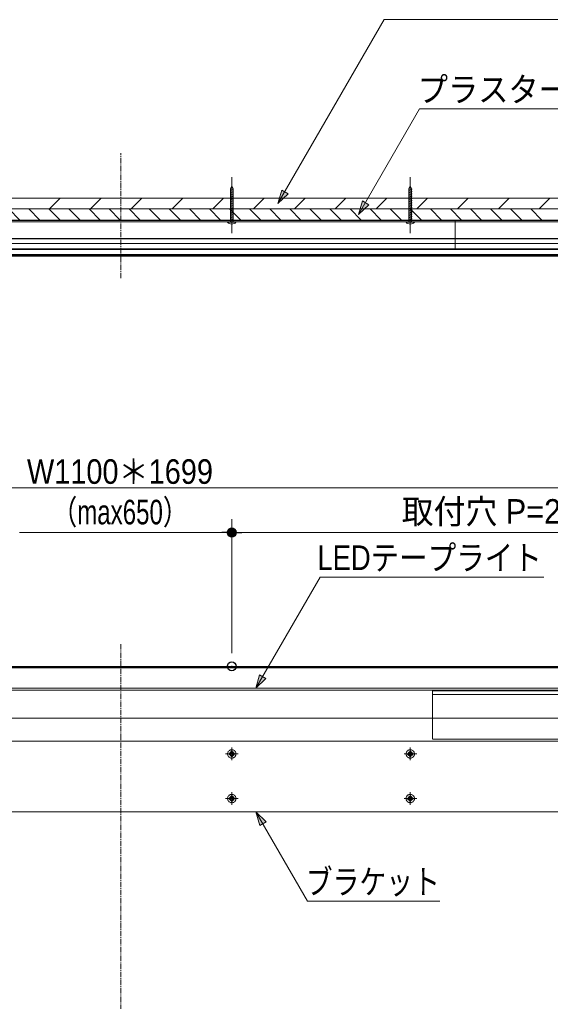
# Model space of a CAD drawing. Units: millimetres, scale not verified. Extents: x -4547 to 4547, y -2284 to 2284.
# Drawn here: x -3153 to -2559, y -975 to 124 of the extents above; entities that cross this region are included whole.
import ezdxf
from ezdxf.enums import TextEntityAlignment as Align

# ---------------------------------------------------------------- set-up
doc = ezdxf.new("R2010")
doc.units = ezdxf.units.MM
doc.header["$LTSCALE"] = 20
doc.header["$PDMODE"] = 32
doc.header["$PDSIZE"] = 10
for name, pattern in [('USER1', [0.8, 0.5, -0.3]), ('USER2', [2.91, 1.76, -0.4, 0.35, -0.4]), ('USER3', [9.172222, 5.997222, -1.058333, 1.058333, -1.058333])]:
    doc.linetypes.add(name, pattern=pattern)
for name, color, linetype, lineweight in [('0-1_3一般', 7, 'Continuous', 15), ('0-3_0', 7, 'Continuous', 25), ('0-5_2寸法-1', 7, 'Continuous', 15), ('0-6_2寸法-3', 7, 'Continuous', 15)]:
    doc.layers.add(name, color=color, linetype=linetype, lineweight=lineweight)
doc.layers.add('0-4_Defpoints', color=7, linetype='Continuous')
doc.styles.add('ＭＳ Ｐゴシック', font='')
doc.styles.get('ＭＳ Ｐゴシック').set_extended_font_data('MS PGothic')

# ---------------------------------------------------------------- blocks, each defined once
blk = doc.blocks.new('グループ-14')
at = {"layer": '0-1_3一般', "linetype": 'USER1'}
blk.add_line((-19000, -12630), (-27000, -12630), dxfattribs=at)
blk.add_lwpolyline([(-19000, -13631.7), (-27000, -13631.7), (-27000, -12550), (-19000, -12550)], close=True, dxfattribs=at)
blk = doc.blocks.new('グループ-25')
at = {"layer": '0-1_3一般', "linetype": 'USER1'}
for p, q in [((-31560, -14974), (-31560, -14946)), ((-31514, -14946), (-31560, -14946)), ((-31486, -14900), (-31514, -14900)), ((-31514, -14946), (-31514, -14900)), ((-31486, -14946), (-31486, -14900)), ((-31440, -14946), (-31486, -14946)), ((-31440, -14974), (-31440, -14946)), ((-31560, -14974), (-31514, -14974)), ((-31514, -15020), (-31514, -14974)), ((-31486, -15020), (-31514, -15020)), ((-31486, -14974), (-31440, -14974)), ((-31486, -15020), (-31486, -14974))]:
    blk.add_line(p, q, dxfattribs=at)
at = {"layer": '0-1_3一般', "linetype": 'USER2'}
for p, q in [((-31500, -14816), (-31500, -15104)), ((-31356, -14960), (-31644, -14960))]:
    blk.add_line(p, q, dxfattribs=at)
at = {"layer": '0-1_3一般', "linetype": 'USER1'}
for radius in [94, 50, 40]:
    blk.add_circle((-31500, -14960), radius, dxfattribs=at)
blk = doc.blocks.new('グループ-26')
at = {"layer": '0-1_3一般', "linetype": 'USER2'}
for p, q in [((-31500, -13816), (-31500, -14104)), ((-31356, -13960), (-31644, -13960))]:
    blk.add_line(p, q, dxfattribs=at)
at = {"layer": '0-1_3一般', "linetype": 'USER1'}
for p, q in [((-31560, -13974), (-31560, -13946)), ((-31514, -13946), (-31560, -13946)), ((-31560, -13974), (-31514, -13974)), ((-31486, -13900), (-31514, -13900)), ((-31514, -13946), (-31514, -13900)), ((-31514, -14020), (-31514, -13974)), ((-31486, -14020), (-31514, -14020)), ((-31486, -13946), (-31486, -13900)), ((-31440, -13946), (-31486, -13946)), ((-31486, -13974), (-31440, -13974)), ((-31486, -14020), (-31486, -13974)), ((-31440, -13974), (-31440, -13946))]:
    blk.add_line(p, q, dxfattribs=at)
for radius in [94, 50, 40]:
    blk.add_circle((-31500, -13960), radius, dxfattribs=at)
blk = doc.blocks.new('グループ-27')
at = {"layer": '0-1_3一般', "linetype": 'USER1'}
blk.add_line((-19000, -13676.6), (-48980, -13676.6), dxfattribs=at)
blk.add_lwpolyline([(-48980, -13160), (-19000, -13160), (-19000, -15260), (-48980, -15260)], close=True, dxfattribs=at)
blk = doc.blocks.new('グループ-30')
at = {"layer": '0-1_3一般', "linetype": 'USER1'}
for p, q in [((-27560, -14974), (-27560, -14946)), ((-27514, -14946), (-27560, -14946)), ((-27486, -14900), (-27514, -14900)), ((-27514, -14946), (-27514, -14900)), ((-27486, -14946), (-27486, -14900)), ((-27440, -14946), (-27486, -14946)), ((-27440, -14974), (-27440, -14946)), ((-27560, -14974), (-27514, -14974)), ((-27514, -15020), (-27514, -14974)), ((-27486, -15020), (-27514, -15020)), ((-27486, -14974), (-27440, -14974)), ((-27486, -15020), (-27486, -14974))]:
    blk.add_line(p, q, dxfattribs=at)
at = {"layer": '0-1_3一般', "linetype": 'USER2'}
for p, q in [((-27500, -14816), (-27500, -15104)), ((-27356, -14960), (-27644, -14960))]:
    blk.add_line(p, q, dxfattribs=at)
at = {"layer": '0-1_3一般', "linetype": 'USER1'}
for radius in [94, 50, 40]:
    blk.add_circle((-27500, -14960), radius, dxfattribs=at)
blk = doc.blocks.new('グループ-31')
at = {"layer": '0-1_3一般', "linetype": 'USER2'}
for p, q in [((-27500, -13816), (-27500, -14104)), ((-27356, -13960), (-27644, -13960))]:
    blk.add_line(p, q, dxfattribs=at)
at = {"layer": '0-1_3一般', "linetype": 'USER1'}
for p, q in [((-27560, -13974), (-27560, -13946)), ((-27514, -13946), (-27560, -13946)), ((-27560, -13974), (-27514, -13974)), ((-27486, -13900), (-27514, -13900)), ((-27514, -13946), (-27514, -13900)), ((-27514, -14020), (-27514, -13974)), ((-27486, -14020), (-27514, -14020)), ((-27486, -13946), (-27486, -13900)), ((-27440, -13946), (-27486, -13946)), ((-27486, -13974), (-27440, -13974)), ((-27486, -14020), (-27486, -13974)), ((-27440, -13974), (-27440, -13946))]:
    blk.add_line(p, q, dxfattribs=at)
for radius in [94, 50, 40]:
    blk.add_circle((-27500, -13960), radius, dxfattribs=at)
blk = doc.blocks.new('グループ-32')
at = {"layer": '0-1_3一般'}
for name in ['グループ-27', 'グループ-26', 'グループ-31', 'グループ-25', 'グループ-30']:
    blk.add_blockref(name, (0, 0), dxfattribs=at)
blk = doc.blocks.new('グループ-33')
at = {"layer": '0-1_3一般', "linetype": 'USER3'}
blk.add_line((-33990, -28500), (-33990, -11500), dxfattribs=at)
at = {"layer": '0-1_3一般', "lineweight": 30}
blk.add_lwpolyline([(-50980, -12000), (-17000, -12000), (-17000, -28000), (-50980, -28000)], close=True, dxfattribs=at)
at = {"layer": '0-1_3一般'}
blk.add_lwpolyline([(-50950, -12030), (-17030, -12030), (-17030, -27970), (-50950, -27970)], close=True, dxfattribs=at)
at = {"layer": '0-1_3一般', "linetype": 'USER1'}
blk.add_lwpolyline([(-50480, -12530), (-17500, -12530), (-17500, -27470), (-50480, -27470)], close=True, dxfattribs=at)
blk.add_lwpolyline([(-50280, -12530), (-50280, -12490), (-17700, -12490), (-17700, -12530)], dxfattribs=at)
at = {"layer": '0-1_3一般'}
for name in ['グループ-14', 'グループ-32']:
    blk.add_blockref(name, (0, 0), dxfattribs=at)
blk = doc.blocks.new('_Dot')
at = {"layer": '0-3_0'}
blk.add_line((-10, 0), (-20, 0), dxfattribs=at)
for points in [[(0, 0), (-10, 0), (-9.92, 1.25)], [(0, 0), (-9.92, -1.25), (-10, 0)], [(0, 0), (-9.92, 1.25), (-9.69, 2.49)], [(0, 0), (-9.69, -2.49), (-9.92, -1.25)], [(0, 0), (-9.69, 2.49), (-9.3, 3.68)], [(0, 0), (-9.3, -3.68), (-9.69, -2.49)], [(0, 0), (-9.3, 3.68), (-8.76, 4.82)], [(0, 0), (-8.76, -4.82), (-9.3, -3.68)], [(0, 0), (-8.76, 4.82), (-8.09, 5.88)], [(0, 0), (-8.09, -5.88), (-8.76, -4.82)], [(0, 0), (-8.09, 5.88), (-7.29, 6.85)], [(0, 0), (-7.29, -6.85), (-8.09, -5.88)], [(0, 0), (-7.29, 6.85), (-6.37, 7.71)], [(0, 0), (-6.37, -7.71), (-7.29, -6.85)], [(0, 0), (-6.37, 7.71), (-5.36, 8.44)], [(0, 0), (-5.36, -8.44), (-6.37, -7.71)], [(0, 0), (-5.36, 8.44), (-4.26, 9.05)], [(0, 0), (-4.26, -9.05), (-5.36, -8.44)], [(0, 0), (-4.26, 9.05), (-3.09, 9.51)], [(0, 0), (-3.09, -9.51), (-4.26, -9.05)], [(0, 0), (-3.09, 9.51), (-1.87, 9.82)], [(0, 0), (-1.87, -9.82), (-3.09, -9.51)], [(0, 0), (-1.87, 9.82), (-0.63, 9.98)], [(0, 0), (-0.63, -9.98), (-1.87, -9.82)], [(0, 0), (-0.63, 9.98), (0.63, 9.98)], [(0, 0), (0.63, -9.98), (-0.63, -9.98)], [(0, 0), (0.63, 9.98), (1.87, 9.82)], [(0, 0), (1.87, 9.82), (3.09, 9.51)], [(0, 0), (3.09, 9.51), (4.26, 9.05)], [(0, 0), (4.26, 9.05), (5.36, 8.44)], [(0, 0), (5.36, 8.44), (6.37, 7.71)], [(0, 0), (6.37, 7.71), (7.29, 6.85)], [(0, 0), (7.29, 6.85), (8.09, 5.88)], [(0, 0), (8.09, 5.88), (8.76, 4.82)], [(0, 0), (8.76, 4.82), (9.3, 3.68)], [(0, 0), (9.3, 3.68), (9.69, 2.49)], [(0, 0), (9.69, 2.49), (9.92, 1.25)], [(0, 0), (9.92, 1.25), (10, 0)], [(0, 0), (1.87, -9.82), (0.63, -9.98)], [(0, 0), (3.09, -9.51), (1.87, -9.82)], [(0, 0), (4.26, -9.05), (3.09, -9.51)], [(0, 0), (5.36, -8.44), (4.26, -9.05)], [(0, 0), (6.37, -7.71), (5.36, -8.44)], [(0, 0), (7.29, -6.85), (6.37, -7.71)], [(0, 0), (8.09, -5.88), (7.29, -6.85)], [(0, 0), (8.76, -4.82), (8.09, -5.88)], [(0, 0), (9.3, -3.68), (8.76, -4.82)], [(0, 0), (9.69, -2.49), (9.3, -3.68)], [(0, 0), (9.92, -1.25), (9.69, -2.49)], [(0, 0), (10, 0), (9.92, -1.25)]]:
    blk.add_solid(points, dxfattribs=at)
blk = doc.blocks.new('グループ-71')
at = {"layer": '0-1_3一般'}
for p, q in [((-52980, -1510), (-15000, -1510)), ((-52980, -1750), (-15000, -1750)), ((-36500, -1750), (-36250, -2000)), ((-36050, -1750), (-35800, -2000)), ((-35600, -1750), (-35350, -2000)), ((-35150, -1750), (-34900, -2000)), ((-34700, -1750), (-34450, -2000)), ((-34250, -1750), (-34000, -2000)), ((-33800, -1750), (-33550, -2000)), ((-33350, -1750), (-33100, -2000)), ((-32900, -1750), (-32650, -2000)), ((-32450, -1750), (-32200, -2000)), ((-32000, -1750), (-31750, -2000)), ((-31550, -1750), (-31300, -2000)), ((-31100, -1750), (-30850, -2000)), ((-30650, -1750), (-30400, -2000)), ((-30200, -1750), (-29950, -2000)), ((-29750, -1750), (-29500, -2000)), ((-29300, -1750), (-29050, -2000)), ((-28850, -1750), (-28600, -2000)), ((-28400, -1750), (-28150, -2000)), ((-27950, -1750), (-27700, -2000)), ((-27500, -1750), (-27250, -2000)), ((-27050, -1750), (-26800, -2000)), ((-26600, -1750), (-26350, -2000)), ((-26150, -1750), (-25900, -2000)), ((-25700, -1750), (-25450, -2000)), ((-25250, -1750), (-25000, -2000)), ((-24800, -1750), (-24550, -2000))]:
    blk.add_line(p, q, dxfattribs=at)
at = {"layer": '0-1_3一般', "lineweight": 5}
for p, q in [((-35582.8, -1750), (-35342.8, -1510)), ((-34668.4, -1750), (-34428.4, -1510)), ((-33754, -1750), (-33514, -1510)), ((-32839.6, -1750), (-32599.6, -1510)), ((-31925.2, -1750), (-31685.2, -1510)), ((-31010.8, -1750), (-30770.8, -1510)), ((-30096.4, -1750), (-29856.4, -1510)), ((-29182, -1750), (-28942, -1510)), ((-28267.6, -1750), (-28027.6, -1510)), ((-27353.2, -1750), (-27113.2, -1510)), ((-26438.8, -1750), (-26198.8, -1510)), ((-25524.4, -1750), (-25284.4, -1510)), ((-24610, -1750), (-24370, -1510))]:
    blk.add_line(p, q, dxfattribs=at)
at = {"layer": '0-1_3一般', "lineweight": 30}
blk.add_line((-52980, -2000), (-15000, -2000), dxfattribs=at)
blk = doc.blocks.new('グループ-76')
at = {"layer": '0-1_3一般', "lineweight": 30}
for points in [[(-50480, -2000), (-17500, -2000), (-17500, -2650), (-50480, -2650)], [(-50280, -2410), (-17700, -2410), (-17700, -2650), (-50280, -2650)], [(-50980, -2650), (-17000, -2650), (-17000, -2780), (-50980, -2780)]]:
    blk.add_lwpolyline(points, close=True, dxfattribs=at)
blk.add_lwpolyline([(-50950, -2780), (-50930, -2800), (-17050, -2800), (-17030, -2780)], dxfattribs=at)
blk = doc.blocks.new('グループ-77')
at = {"layer": '0-1_3一般', "linetype": 'USER1'}
blk.add_line((-48980, -2040), (-19000, -2040), dxfattribs=at)
blk.add_lwpolyline([(-48980, -2528.3), (-48980, -2000), (-19000, -2000), (-19000, -2528.3)], close=True, dxfattribs=at)
blk = doc.blocks.new('グループ-78')
at = {"layer": '0-1_3一般', "linetype": 'USER1'}
blk.add_lwpolyline([(-26495, -2000), (-19000, -2000), (-19000, -2650), (-26495, -2650)], close=True, dxfattribs=at)
at = {"layer": '0-1_3一般'}
blk.add_blockref('グループ-77', (0, 0), dxfattribs=at)
blk = doc.blocks.new('グループ-89')
at = {"layer": '0-1_3一般', "linetype": 'USER2'}
blk.add_line((-27500, -1040), (-27500, -2290), dxfattribs=at)
at = {"layer": '0-1_3一般'}
for p, q in [((-27460, -1309.3), (-27540, -1336.6)), ((-27500, -1240), (-27530, -1292)), ((-27530, -2040), (-27530, -1292)), ((-27500, -1240), (-27470, -1292)), ((-27470, -2040), (-27470, -1292)), ((-27460, -1360.4), (-27540, -1387.7)), ((-27460, -1411.5), (-27540, -1438.8)), ((-27460, -1462.7), (-27540, -1489.9)), ((-27460, -1513.8), (-27540, -1541.1)), ((-27460, -1564.9), (-27540, -1592.2)), ((-27460, -1616), (-27540, -1643.3)), ((-27460, -1667.1), (-27540, -1694.4)), ((-27460, -1718.3), (-27540, -1745.5)), ((-27460, -1769.4), (-27540, -1796.7)), ((-27460, -1820.5), (-27540, -1847.8)), ((-27460, -1871.6), (-27540, -1898.9)), ((-27460, -1922.8), (-27540, -1950)), ((-27460, -1973.9), (-27540, -2001.2)), ((-27594, -2040), (-27406, -2040)), ((-27594, -2050), (-27594, -2040)), ((-27594, -2050), (-27406, -2050)), ((-27406, -2050), (-27406, -2040))]:
    blk.add_line(p, q, dxfattribs=at)
blk.add_arc((-27500, -1959.6), 130.4, 223.8974, 316.1026, dxfattribs=at)
blk = doc.blocks.new('グループ-90')
at = {"layer": '0-1_3一般', "linetype": 'USER2'}
blk.add_line((-31500, -1040), (-31500, -2290), dxfattribs=at)
at = {"layer": '0-1_3一般'}
for p, q in [((-31460, -1309.3), (-31540, -1336.6)), ((-31500, -1240), (-31530, -1292)), ((-31530, -2040), (-31530, -1292)), ((-31500, -1240), (-31470, -1292)), ((-31470, -2040), (-31470, -1292)), ((-31460, -1360.4), (-31540, -1387.7)), ((-31460, -1411.5), (-31540, -1438.8)), ((-31460, -1462.7), (-31540, -1489.9)), ((-31460, -1513.8), (-31540, -1541.1)), ((-31460, -1564.9), (-31540, -1592.2)), ((-31460, -1616), (-31540, -1643.3)), ((-31460, -1667.1), (-31540, -1694.4)), ((-31460, -1718.3), (-31540, -1745.5)), ((-31460, -1769.4), (-31540, -1796.7)), ((-31460, -1820.5), (-31540, -1847.8)), ((-31460, -1871.6), (-31540, -1898.9)), ((-31460, -1922.8), (-31540, -1950)), ((-31460, -1973.9), (-31540, -2001.2)), ((-31594, -2040), (-31406, -2040)), ((-31594, -2050), (-31594, -2040)), ((-31594, -2050), (-31406, -2050)), ((-31406, -2050), (-31406, -2040))]:
    blk.add_line(p, q, dxfattribs=at)
blk.add_arc((-31500, -1959.6), 130.4, 223.8974, 316.1026, dxfattribs=at)
blk = doc.blocks.new('グループ-91')
at = {"layer": '0-1_3一般'}
for name in ['グループ-90', 'グループ-89']:
    blk.add_blockref(name, (0, 0), dxfattribs=at)
blk = doc.blocks.new('グループ-92')
at = {"layer": '0-1_3一般', "linetype": 'USER3'}
blk.add_line((-33990, -3300), (-33990, -500), dxfattribs=at)
at = {"layer": '0-1_3一般'}
for name in ['グループ-91', 'グループ-71', 'グループ-76', 'グループ-78']:
    blk.add_blockref(name, (0, 0), dxfattribs=at)

msp = doc.modelspace()

# ---------------------------------------------------------------- linework, layer by layer
at = {"layer": '0-4_Defpoints'}
for p in [(-2915.63, -450), (-2915.63, -600)]:
    msp.add_point(p, dxfattribs=at)
at = {"layer": '0-5_2寸法-1'}
for p, q in [((-2201.88, -400), (-3878.37, -400)), ((-2915.63, -585), (-2915.63, -435)), ((-2915.63, -585), (-2915.63, -435)), ((-3153.37, -450), (-2926.88, -450)), ((-2326.88, -450), (-2904.37, -450))]:
    msp.add_line(p, q, dxfattribs=at)
at = {"layer": '0-6_2寸法-3'}
for points in [[(-2322.13, 124.5), (-2744.93, 124.5), (-2863.86, -81.5)], [(-2256.61, 24.5), (-2705.3, 24.5), (-2773.57, -93.75)], [(-2566.13, -500), (-2816.74, -500), (-2888.63, -624.5)], [(-2682.58, -863), (-2830.89, -863), (-2888.63, -763)]]:
    msp.add_lwpolyline(points, dxfattribs=at)
at = {"layer": '0-6_2寸法-3', "lineweight": 5}
for points in [[(-2852.52, -70.55), (-2863.86, -81.5), (-2859.51, -66.34)], [(-2762.23, -82.8), (-2773.57, -93.75), (-2769.23, -78.59)], [(-2877.47, -613.35), (-2888.63, -624.5), (-2884.54, -609.27)], [(-2884.28, -778.16), (-2888.63, -763), (-2877.28, -773.95)]]:
    msp.add_lwpolyline(points, close=True, dxfattribs=at)
at = {"layer": '0-6_2寸法-3'}
for points in [[(-2852.52, -70.55), (-2859.51, -66.34), (-2863.86, -81.5)], [(-2762.23, -82.8), (-2769.23, -78.59), (-2773.57, -93.75)], [(-2877.47, -613.35), (-2884.54, -609.27), (-2888.63, -624.5)], [(-2884.28, -778.16), (-2877.28, -773.95), (-2888.63, -763)]]:
    msp.add_solid(points, dxfattribs=at)

# ---------------------------------------------------------------- block references
at = {"layer": '0-1_3一般', "xscale": 0.05, "yscale": 0.05}
for name in ['グループ-92', 'グループ-33']:
    msp.add_blockref(name, (-1340.63, 0), dxfattribs=at)
at = {"layer": '0-5_2寸法-1', "xscale": 0.5627563, "yscale": 0.5627563}
msp.add_blockref('_Dot', (-2915.63, -450), dxfattribs=at)
at = {"layer": '0-5_2寸法-1', "xscale": 0.5627563, "yscale": 0.5627563, "rotation": 180}
msp.add_blockref('_Dot', (-2915.63, -450), dxfattribs=at)

# ---------------------------------------------------------------- texts
at = {"layer": '0-5_2寸法-1', "style": 'ＭＳ Ｐゴシック'}
for s, height, width, p in [('W1100＊1699', 27.51, 0.9, (-3145.16, -403.72)), ('（max650）', 27.51, 0.75, (-3117, -449.11)), ('取付穴 P=200', 27.57, 0.95, (-2725.27, -448.46))]:
    msp.add_text(s, height=height, dxfattribs=dict(at, width=width)).set_placement(p, align=Align.BOTTOM_LEFT)
at = {"layer": '0-6_2寸法-3', "style": 'ＭＳ Ｐゴシック'}
for s, width, p in [('プラスターボード12.5mm以下', 0.9, (-2707.18, 24.23)), ('LEDテープライト', 0.85, (-2819.64, -500.27)), ('ブラケット', 0.8, (-2832.77, -863.27))]:
    msp.add_text(s, height=27.57, dxfattribs=dict(at, width=width)).set_placement(p, align=Align.BOTTOM_LEFT)

doc.saveas('drawing.dxf')
